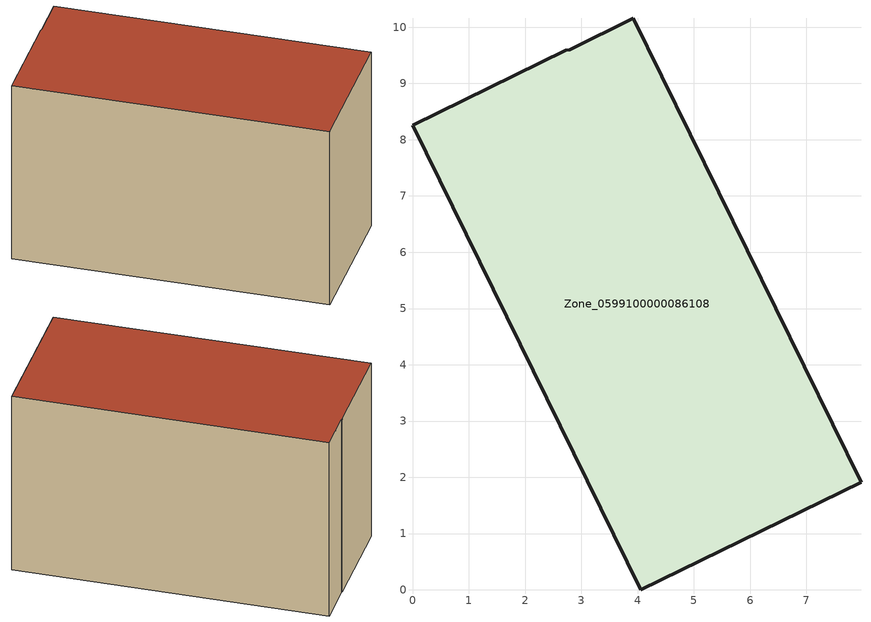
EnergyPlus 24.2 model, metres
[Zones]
Zone_0599100000086108
 floor ground (C_G): 2.72,9.59 2.79,9.6 3.92,10.16 7.97,1.91 4.06,0 0,8.26 z0
 wall outside (C_F): 2.79,9.6 2.72,9.59 0,8.26 4.06,0 7.97,1.91 3.92,10.16 2.79,9.6 z0:5.69
 roof outside (C_R): 7.97,1.91 3.92,10.16 2.79,9.6 2.72,9.59 0,8.26 4.06,0 z5.69
[BUILDING]
Pand.0599100000086108: North Axis=0; Terrain=City; Loads Convergence Tolerance Value=0.04; Temperature Convergence Tolerance Value=0.4; Solar Distribution=FullExterior; Maximum Number of Warmup Days=25; Minimum Number of Warmup Days=1
[Site:Location]
Rotterdam.The.Hague.AP_ZH_NLD Design_Conditions: Latitude=51.96; Longitude=4.45; Time Zone=1; Elevation=-4.5
[SITE:GROUNDTEMPERATURE:BUILDINGSURFACE]
18, 18, 18, 18, 18, 18, 18, 18, 18, 18, 18, 18
[MATERIAL] Thermal Absorptance=0.9; Solar Absorptance=0.7; Visible Absorptance=0.7
Name | Roughness | Thickness | Conductivity | Density | Specific Heat
G.TI.1946-1964 | MediumSmooth | 0.15 | 1 | 540 | 1210
F.TI.1946-1964 | Rough | 0.3 | 0.857143 | 1920 | 840
R.TI.1946-1964 | MediumRough | 0.2 | 0.277778 | 1500 | 1000
[CONSTRUCTION]
C_G: G.TI.1946-1964
C_F: F.TI.1946-1964
C_R: R.TI.1946-1964
[ZONE]
Zone_0599100000086108: Type=1; Multiplier=1; Ceiling Height=Autocalculate; Volume=Autocalculate; Floor Area=autocalculate; Part of Total Floor Area=Yes
[ZONEINFILTRATION:DESIGNFLOWRATE]
Infil_Zone_0599100000086108: Zone or ZoneList or Space or SpaceList=Zone_0599100000086108; Schedule=AlwaysOn; Design Flow Rate Calculation Method=Flow/Area; Flow Rate per Floor Area=0.003; Constant Term Coefficient=1; Temperature Term Coefficient=0; Velocity Term Coefficient=0; Velocity Squared Term Coefficient=0
[HVACTEMPLATE:ZONE:IDEALLOADSAIRSYSTEM]
Zone_0599100000086108: Maximum Heating Supply Air Temperature=50; Minimum Cooling Supply Air Temperature=13; Maximum Heating Supply Air Humidity Ratio=0.0156; Minimum Cooling Supply Air Humidity Ratio=0.0077; Heating Limit=NoLimit; Cooling Limit=NoLimit; Dehumidification Control Type=ConstantSensibleHeatRatio; Cooling Sensible Heat Ratio=0.7; Dehumidification Setpoint=60; Humidification Control Type=None; Humidification Setpoint=30; Outdoor Air Method=None; Outdoor Air Flow Rate per Person=0.00944; Outdoor Air Flow Rate per Zone Floor Area=0; Outdoor Air Flow Rate per Zone=0; Demand Controlled Ventilation Type=None; Outdoor Air Economizer Type=NoEconomizer; Heat Recovery Type=None; Sensible Heat Recovery Effectiveness=0.7; Latent Heat Recovery Effectiveness=0.65
[ZONECONTROL:THERMOSTAT]
ThermostatControl_Zone_0599100000086108: Zone or ZoneList=Zone_0599100000086108; Control Type Schedule=DualSetpointControlType; Control 1=Thermostat_Zone_0599100000086108; Temperature Difference Between Cutout And Setpoint=0
[THERMOSTATSETPOINT:DUALSETPOINT]
Thermostat_Zone_0599100000086108: Heating Setpoint Temperature Schedule=HeatingSetpoint_Zone_0599100000086108; Cooling Setpoint Temperature Schedule=CoolingSetpoint_Zone_0599100000086108
[SCHEDULE:COMPACT]
HeatingSetpoint_Zone_0599100000086108: Through: 12/31, For: AllDays, Until: 24:00, 21
CoolingSetpoint_Zone_0599100000086108: Through: 12/31, For: AllDays, Until: 24:00, 24
DualSetpointControlType: Through: 12/31, For: AllDays, Until: 24:00, 4
AlwaysOn: Through: 12/31, For: AllDays, Until: 24:00, 1
